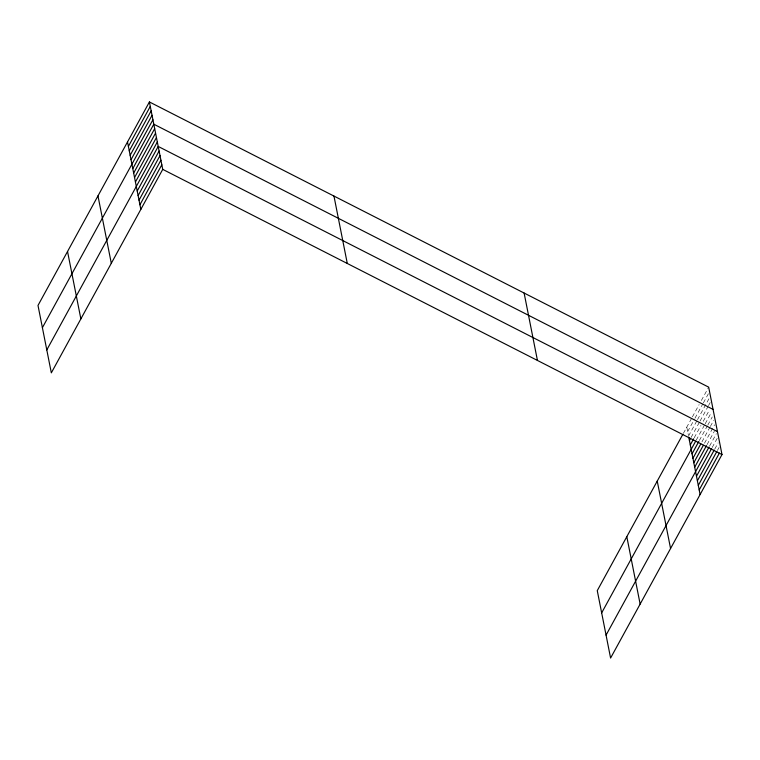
<?xml version="1.0" encoding="UTF-8"?>
<svg xmlns="http://www.w3.org/2000/svg" width="760" height="760" viewBox="0 0 760 760"><rect width="100%" height="100%" fill="white"/><g stroke="black" fill="none" stroke-linecap="round" stroke-linejoin="round"><path stroke-width="0.57" stroke-dasharray="3.8 2.85" d="M683.373 433.371L691.828 417.915M692.389 416.888L699.124 404.586M701.375 400.482L708.672 387.153M687.658 431.594L694.393 419.292M694.953 418.266L702.81 403.911M703.38 402.885L709.555 391.609M688.541 436.041L696.958 420.66M697.519 419.634L710.429 396.055M691.096 437.418L699.523 422.037M700.083 421.012L707.94 406.657M708.5 405.631L710.192 402.553M694.222 437.76L700.967 425.457M703.209 421.353L709.384 410.077M696.226 440.163L704.653 424.783M705.213 423.757L711.389 412.471M699.352 440.505L707.208 426.151M707.778 425.125L712.262 416.926M701.917 441.883L709.774 427.528M710.334 426.502L713.707 420.346M704.482 443.251L714.59 424.792M707.047 444.628L714.343 431.3M709.612 445.997L716.347 433.694M712.196 447.507L717.25 438.273M714.789 449.008L718.162 442.861M717.383 450.519L719.064 447.44M686.774 427.148L688.313 434.929"/><path stroke-width="1.14" d="M149.406 101.954L38 305.444L51.328 372.846L162.735 169.366L149.406 101.954L708.672 387.153L722 454.556L610.593 658.046L597.265 590.634L682.803 434.406M128.393 146.395L150.28 106.409M129.266 150.841L151.164 110.855M130.15 155.296L152.038 115.302M131.024 159.743L152.921 119.757M42.398 327.683L153.805 124.203L713.07 409.402M132.791 168.634L154.679 128.649M133.665 173.09L155.562 133.095M134.548 177.536L156.436 137.55M135.432 181.982L157.32 141.996M46.797 349.923L158.203 146.442L717.468 431.642M137.218 191.016L159.106 151.031M138.12 195.605L160.008 155.61M139.023 200.184L160.92 160.198M139.935 204.763L161.823 164.777M689.415 440.486L690.536 438.444M690.298 444.942L693.661 438.786M601.663 612.883L695.666 441.19M692.056 453.834L698.792 441.531M692.939 458.289L700.796 443.935M693.813 462.735L703.361 445.303M694.697 467.181L706.486 445.654M606.062 635.122L709.051 447.022M696.483 476.216L711.635 448.533M697.385 480.795L714.229 450.034M698.297 485.383L716.822 451.544M699.2 489.962L719.406 453.055M162.735 169.366L722 454.556M688.76 437.152L700.102 494.551M657.239 481.099L670.567 548.501M626.81 536.683L640.139 604.086M524.115 293.037L537.443 360.449M333.963 196.07L347.291 263.473M127.509 141.949L140.838 209.351M97.973 195.899L111.302 263.302M67.535 251.484L80.864 318.896"/></g></svg>
